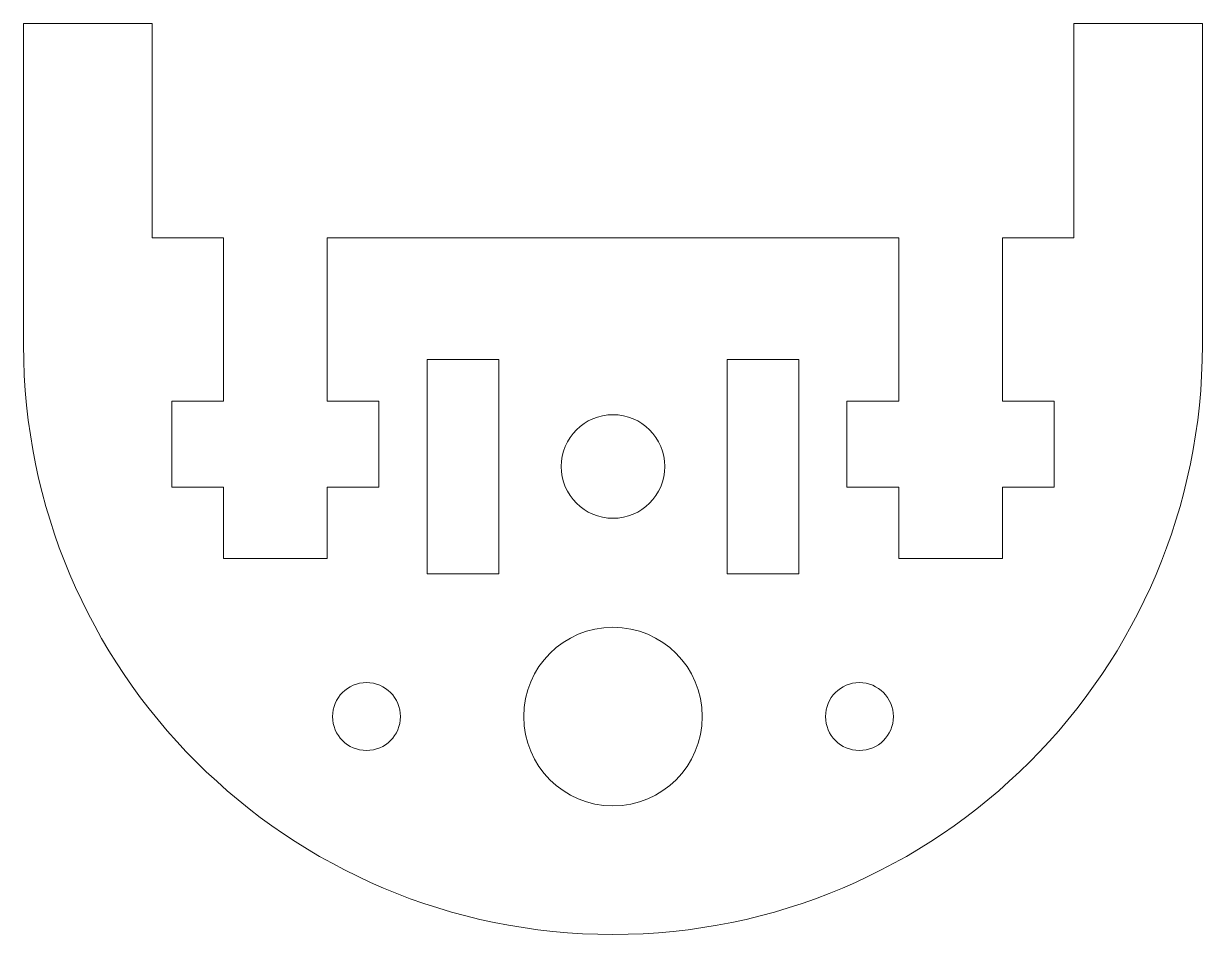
# Model space of a CAD drawing. Header units: millimetres. Extents: x 537 to 570, y 541.4 to 566.9.
import ezdxf

# ---------------------------------------------------------------- set-up
doc = ezdxf.new("R2010")
doc.units = ezdxf.units.MM

msp = doc.modelspace()

# ---------------------------------------------------------------- linework, layer by layer
at = {"color": 7, "linetype": 'Continuous', "lineweight": 15}
for p, q in [((537.009, 566.932), (540.609, 566.932)), ((537.009, 557.932), (537.009, 566.932)), ((540.609, 566.932), (540.609, 560.932)), ((570.009, 566.932), (566.409, 566.932)), ((566.409, 566.932), (566.409, 560.932)), ((570.009, 557.932), (570.009, 566.932)), ((540.609, 560.932), (542.609, 560.932)), ((542.609, 560.932), (542.609, 556.357)), ((561.509, 560.932), (545.509, 560.932)), ((545.509, 556.357), (545.509, 560.932)), ((561.509, 556.357), (561.509, 560.932)), ((566.409, 560.932), (564.409, 560.932)), ((564.409, 560.932), (564.409, 556.357)), ((548.309, 551.532), (548.309, 557.532)), ((548.309, 557.532), (550.309, 557.532)), ((550.309, 551.532), (550.309, 557.532)), ((556.709, 551.532), (556.709, 557.532)), ((558.709, 557.532), (556.709, 557.532)), ((558.709, 551.532), (558.709, 557.532)), ((541.159, 556.357), (541.159, 553.957)), ((542.609, 556.357), (541.159, 556.357)), ((546.959, 556.357), (545.509, 556.357)), ((546.959, 553.957), (546.959, 556.357)), ((560.059, 553.957), (560.059, 556.357)), ((560.059, 556.357), (561.509, 556.357)), ((564.409, 556.357), (565.859, 556.357)), ((565.859, 556.357), (565.859, 553.957)), ((541.159, 553.957), (542.609, 553.957)), ((542.609, 553.957), (542.609, 551.957)), ((545.509, 553.957), (546.959, 553.957)), ((545.509, 551.957), (545.509, 553.957)), ((561.509, 553.957), (560.059, 553.957)), ((561.509, 551.957), (561.509, 553.957)), ((565.859, 553.957), (564.409, 553.957)), ((564.409, 553.957), (564.409, 551.957)), ((542.609, 551.957), (545.509, 551.957)), ((564.409, 551.957), (561.509, 551.957)), ((548.309, 551.532), (550.309, 551.532)), ((558.709, 551.532), (556.709, 551.532))]:
    msp.add_line(p, q, dxfattribs=at)
for centre, radius in [((553.509, 554.532), 1.45), ((553.509, 547.532), 2.5), ((546.609, 547.532), 0.95), ((560.409, 547.532), 0.95)]:
    msp.add_circle(centre, radius, dxfattribs=at)
msp.add_arc((553.509, 557.932), 16.5, 180, 0, dxfattribs=at)

doc.saveas('drawing.dxf')
